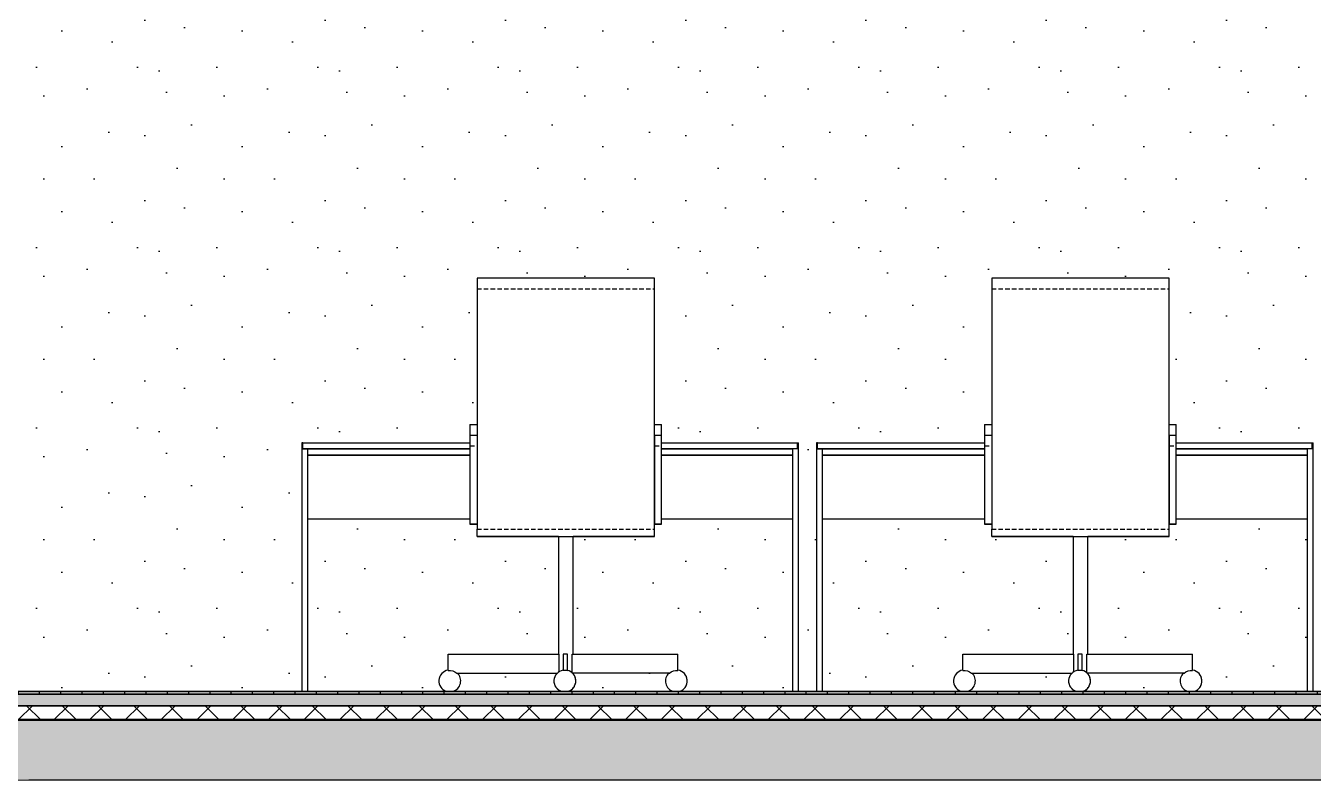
# Model space of a CAD drawing. Header units: millimetres. Extents: x -100 to 224448, y 0 to 22177.
# Drawn here: x 75337 to 78964, y 3600 to 5725 of the extents above; entities that cross this region are included whole.
import ezdxf

# ---------------------------------------------------------------- set-up
doc = ezdxf.new("R2010")
doc.units = ezdxf.units.MM
doc.linetypes.add('DASHED', pattern=[19.05, 12.7, -6.35])
doc.layers.get('0').update_dxf_attribs({"true_color": 0xdfdfdf})
for name, color, linetype in [('Background_0', 7, 'Continuous'), ('Background_Back bricks', 7, 'Continuous'), ('Boundary_Floor_ Ceramic Tiles', 7, 'Continuous'), ('Boundary_Insulation_ Extruded Polystyrene', 42, 'Continuous'), ('Boundary_Screed', 7, 'Continuous'), ('Elevation_Plaster_ Cement', 7, 'Continuous'), ('Fill_Concrete_ Reinforced', 85, 'Continuous'), ('Fill_Floor_ Ceramic Tiles', 251, 'Continuous'), ('Fill_Insulation_ Extruded Polystyrene', 42, 'Continuous'), ('Fill_Screed', 251, 'Continuous'), ('Viewport border', 7, 'Continuous')]:
    doc.layers.add(name, color=color, linetype=linetype)
for name, color, linetype, lineweight in [('Background_Concrete_ Reinforced', 7, 'Continuous', 9), ('Background_Floor_ Ceramic Tiles', 7, 'Continuous', 9), ('Background_Insulation_ Extruded Polystyrene', 7, 'Continuous', 9), ('Background_Screed', 7, 'Continuous', 9), ('Boundary_Concrete_ Reinforced', 99, 'Continuous', 50)]:
    doc.layers.add(name, color=color, linetype=linetype, lineweight=lineweight)
doc.layers.add('BIM_ROOM_LINES', color=7, linetype='Continuous', plot=False)

# ---------------------------------------------------------------- blocks, each defined once
blk = doc.blocks.new("AA'__section__..%5CMainBuilding.dwg", base_point=(4426.8, -9050, 0))
at = {"layer": 'Elevation_Plaster_ Cement'}
h = blk.add_hatch(dxfattribs=at)
h.set_pattern_fill('DOTS2', color=256, scale=20, style=0)
h.paths.add_polyline_path([(10745.9, -3060), (10745.9, -5200), (10895.9, -5200), (10895.9, -2505), (6212.9, -2505), (6212.9, -5200), (7031.3, -5200), (7031.3, -4500), (7034.3, -4500), (7505.4, -4500), (7505.4, -4486.9), (7505.4, -4478.1), (7505.4, -4448.1), (7525.4, -4448.1), (7525.4, -4065.9), (7525.4, -4044.7), (7525.4, -4035.9), (8025.4, -4035.9), (8025.4, -4044.7), (8025.4, -4047.6), (8025.4, -4065.9), (8025.4, -4075.9), (8025.4, -4448.1), (8045.4, -4448.1), (8045.4, -4459.8), (8045.4, -4478.1), (8045.4, -4486.9), (8045.4, -4488.1), (8045.4, -4500), (8428.3, -4500), (8431.3, -4500), (8431.3, -5200), (8481.3, -5200), (8481.3, -4500), (8484.3, -4500), (8955.4, -4500), (8955.4, -4486.9), (8955.4, -4478.1), (8955.4, -4448.1), (8975.4, -4448.1), (8975.4, -4065.9), (8975.4, -4044.7), (8975.4, -4035.9), (9475.4, -4035.9), (9475.4, -4044.7), (9475.4, -4047.6), (9475.4, -4065.9), (9475.4, -4075.9), (9475.4, -4448.1), (9495.4, -4448.1), (9495.4, -4459.8), (9495.4, -4478.1), (9495.4, -4486.9), (9495.4, -4488.1), (9495.4, -4500), (9878.3, -4500), (9881.3, -4500), (9881.3, -5200), (9945.9, -5200), (9945.9, -3060)])
h = blk.add_hatch(dxfattribs=at)
h.set_pattern_fill('DOTS2', color=256, scale=20, style=0)
h.paths.add_polyline_path([(7505.4, -4714), (7048.3, -4714), (7048.3, -5200), (7439.7, -5200, -0.131746), (7426.1, -5191.6, -0.606125), (7444, -5140), (7444, -5094.6), (7754.9, -5094.6), (7754.9, -4763.1), (7525.4, -4763.1), (7525.4, -4757.2), (7525.4, -4743.1), (7525.4, -4728.8), (7505.4, -4728.8)])
h = blk.add_hatch(dxfattribs=at)
h.set_pattern_fill('DOTS2', color=256, scale=20, style=0)
h.paths.add_polyline_path([(8414.3, -5200), (8414.3, -4714), (8045.4, -4714), (8045.4, -4728.8), (8025.4, -4728.8), (8025.4, -4743.1), (8025.4, -4757.2), (8025.4, -4763.1), (7795.9, -4763.1), (7795.9, -5094.6), (8091.5, -5094.6), (8091.5, -5140, -0.168006), (8109.3, -5149.3, -0.191534), (8117.7, -5170.5, -0.331662), (8095.7, -5200)])
h = blk.add_hatch(dxfattribs=at)
h.set_pattern_fill('DOTS2', color=256, scale=20, style=0)
h.paths.add_polyline_path([(8955.4, -4714), (8498.3, -4714), (8498.3, -5200), (8889.7, -5200, -0.131746), (8876.1, -5191.6, -0.606125), (8894, -5140), (8894, -5094.6), (9204.9, -5094.6), (9204.9, -4763.1), (8975.4, -4763.1), (8975.4, -4757.2), (8975.4, -4743.1), (8975.4, -4728.8), (8955.4, -4728.8)])
h = blk.add_hatch(dxfattribs=at)
h.set_pattern_fill('DOTS2', color=256, scale=20, style=0)
h.paths.add_polyline_path([(9864.3, -5200), (9864.3, -4714), (9495.4, -4714), (9495.4, -4728.8), (9475.4, -4728.8), (9475.4, -4743.1), (9475.4, -4757.2), (9475.4, -4763.1), (9245.9, -4763.1), (9245.9, -5094.6), (9541.5, -5094.6), (9541.5, -5140, -0.168006), (9559.3, -5149.3, -0.191534), (9567.7, -5170.5, -0.331662), (9545.7, -5200)])
h = blk.add_hatch(dxfattribs=at)
h.set_pattern_fill('DOTS2', color=256, scale=20, style=0)
h.paths.add_polyline_path([(7751.7, -5148.1), (7469.6, -5148.1, -0.206643), (7479.3, -5170.5, -0.331658), (7457.3, -5200), (7764, -5200, -0.131751), (7750.4, -5191.6, -0.414559)])
h = blk.add_hatch(dxfattribs=at)
h.set_pattern_fill('DOTS2', color=256, scale=20, style=0)
h.paths.add_polyline_path([(7795.9, -5148.1), (7795.6, -5148.1), (7793.9, -5148.1, -0.014544), (7795.2, -5149.3, -0.191525), (7803.6, -5170.5, -0.33166), (7781.6, -5200), (8078.1, -5200, -0.131739), (8064.5, -5191.6, -0.414567), (8065.8, -5148.1)])
h = blk.add_hatch(dxfattribs=at)
h.set_pattern_fill('DOTS2', color=256, scale=20, style=0)
h.paths.add_polyline_path([(9201.7, -5148.1), (8919.6, -5148.1, -0.206643), (8929.3, -5170.5, -0.331658), (8907.3, -5200), (9214, -5200, -0.131751), (9200.4, -5191.6, -0.414559)])
h = blk.add_hatch(dxfattribs=at)
h.set_pattern_fill('DOTS2', color=256, scale=20, style=0)
h.paths.add_polyline_path([(9245.9, -5148.1), (9245.6, -5148.1), (9243.9, -5148.1, -0.014544), (9245.2, -5149.3, -0.191525), (9253.6, -5170.5, -0.33166), (9231.6, -5200), (9528.1, -5200, -0.131739), (9514.5, -5191.6, -0.414567), (9515.8, -5148.1)])
at = {"layer": 'Fill_Concrete_ Reinforced', "extrusion": (-2.21311e-17, 2.35505e-15, -1)}
h = blk.add_hatch(dxfattribs=at)
h.set_pattern_fill('CONCRETE1', color=256, scale=20, angle=15, style=0)
h.set_pattern_definition([(15, (-5595.9, -5200), (287.368, 497.736), [50.8, -355.6]), (105, (-5595.9, -5200), (-497.736, 287.368), [50.8, -355.6]), (150, (-5546.83, -5186.85), (-392.5523, -105.184), [71.842, -502.894]), (15, (-5606, -4966.04), (287.368, 497.736), [50.8, -355.6]), (60, (-5574.9, -4984), (-105.184, 392.5523), [35.921, -538.815]), (150, (-5574.9, -4984), (-392.5523, -105.184), [35.921, -538.815]), (15, (-5485.1, -4828.46), (287.368, 497.736), [71.842, -334.558]), (60, (-5485.1, -4828.46), (-105.184, 392.5523), [50.8, -523.9364]), (150, (-5415.7, -4809.87), (-392.5523, -105.184), [50.8, -523.9364]), (105, (-5352.3, -5029.55), (-497.736, 287.368), [50.8, -355.6]), (60, (-5352.32, -5029.55), (-105.184, 392.5523), [35.921, -538.815]), (150, (-5334.36, -4998.44), (-392.5523, -105.184), [35.921, -538.815]), (15, (-5573.13, -5088.7), (287.368, 497.736), [25.4, -340.36]), (15, (-5305, -4911.7), (287.368, 497.736), [25.4, -340.36]), (105, (-5440.83, -4895.5), (-497.736, 287.368), [25.4, -340.36]), (150, (-5332.6, -5103.15), (-392.5523, -105.184), [35.921, -538.815]), (150, (-5576.65, -4879.3), (-392.5523, -105.184), [35.921, -538.815]), (60, (-5446.4, -5021.9), (-105.184, 392.5523), [35.921, -538.815]), (105, (-5474.1, -5114.77), (-497.736, 287.368), [6.35, -400.05]), (105, (-5500.1, -4944.24), (-497.736, 287.368), [6.35, -400.05]), (105, (-5334.15, -4827.46), (-497.736, 287.368), [6.35, -400.05]), (105, (-5272.14, -5034.36), (-497.736, 287.368), [6.35, -400.05])])
h.paths.add_polyline_path([(-26105.9, -5450), (-5685.9, -5450), (-5685.9, -5280), (-5927.9, -5280), (-25863.9, -5280), (-26105.9, -5280)])
at = {"layer": 'Fill_Floor_ Ceramic Tiles', "extrusion": (-1.33099e-17, -3.81784e-14, -1)}
h = blk.add_hatch(dxfattribs=at)
h.set_pattern_fill('_USER', color=256, scale=60, angle=90, style=0, pattern_type=0)
h.set_pattern_definition([(90, (-5595.9, -5200), (-60, -2e-13), [])])
h.paths.add_polyline_path([(-5927.9, -5208), (-5927.9, -5200), (-25863.9, -5200), (-25863.9, -5208)])
at = {"layer": 'Fill_Insulation_ Extruded Polystyrene', "extrusion": (-1.09268e-17, -4.23101e-29, -1)}
h = blk.add_hatch(dxfattribs=at)
h.set_pattern_fill('INSULATION', color=256, scale=20, style=0)
h.set_pattern_definition([(45, (-5595.9, -5200), (-50.28943, 50.28943), []), (135, (-5595.9, -5200), (-50.28943, -50.28943), [])])
h.paths.add_polyline_path([(-5927.9, -5280), (-5927.9, -5240), (-25863.9, -5240), (-25863.9, -5280)])
at = {"layer": 'Fill_Screed', "extrusion": (-9.22449e-18, 1.06051e-15, -1)}
h = blk.add_hatch(dxfattribs=at)
h.set_pattern_fill('SCREED', color=256, scale=20, angle=15, style=0)
h.set_pattern_definition([(15, (-5595.9, -5200), (915.6406, 508.3053), [-127, 0, -381, 0]), (15, (-5599.19, -5187.73), (915.6406, 508.3053), [-50.8, 0, -177.8, 0, -91.44, 0, -381, 0]), (15, (-5602.47, -5175.47), (915.6406, 508.3053), [-25.4, 0, -127, 0, -127, 0, -279.4, 0, -91.44, 0]), (15, (-5605.76, -5163.2), (915.6406, 508.3053), [-91.44, 0, -406.4, 0]), (15, (-5609.05, -5150.93), (915.6406, 508.3053), [-304.8, 0, -304.8, 0]), (15, (-5612.34, -5138.66), (915.6406, 508.3053), [-431.8, 0]), (15, (-5615.62, -5126.4), (915.6406, 508.3053), [-127, 0, -558.8, 0]), (15, (-5618.9, -5114.13), (915.6406, 508.3053), [-177.8, 0, -101.6, 0]), (15, (-5622.2, -5101.86), (915.6406, 508.3053), [-254, 0]), (15, (-5628.77, -5077.33), (915.6406, 508.3053), [-35.56, 0, -381, 0, -228.6, 0]), (15, (-5632.06, -5065.06), (915.6406, 508.3053), [-50.8, 0, -5.08, 0, -127, 0]), (15, (-5635.34, -5052.8), (915.6406, 508.3053), [-25.4, 0, -330.2, 0, -381, 0]), (15, (-5638.63, -5040.53), (915.6406, 508.3053), [-254, 0]), (15, (-5641.92, -5028.26), (915.6406, 508.3053), [-127, 0, -533.4, 0]), (15, (-5648.5, -5003.72), (915.6406, 508.3053), [-609.6, 0]), (15, (-5651.78, -4991.46), (915.6406, 508.3053), [-127, 0, -10.16, 0, -177.8, 0]), (15, (-5655.07, -4979.2), (915.6406, 508.3053), [-35.56, 0, -254, 0, -101.6, 0, -177.8, 0, -203.2, 0]), (15, (-5658.35, -4966.92), (915.6406, 508.3053), [-76.2, 0, -101.6, 0, -254, 0, -10.16, 0, -127, 0]), (15, (-5661.64, -4954.65), (915.6406, 508.3053), [-254, 0])])
h.paths.add_polyline_path([(-25863.9, -5208), (-25863.9, -5240), (-5927.9, -5240), (-5927.9, -5208)])
at = {"linetype": 'DASHED', "extrusion": (0, 1, 1.06547e-32)}
for p, q in [((7525.4, -4065.9), (8025.4, -4065.9)), ((8025.4, -4075.9), (8025.4, -4075.9)), ((8975.4, -4065.9), (9475.4, -4065.9)), ((9475.4, -4075.9), (9475.4, -4075.9)), ((7505.4, -4508.1), (7525.4, -4508.1)), ((8025.4, -4508.1), (8045.4, -4508.1)), ((8955.4, -4508.1), (8975.4, -4508.1)), ((9475.4, -4508.1), (9495.4, -4508.1)), ((7525.4, -4743.1), (8025.4, -4743.1)), ((8975.4, -4743.1), (9475.4, -4743.1))]:
    blk.add_line(p, q, dxfattribs=at)
blk.add_line((5427.9, -5200), (41613.9, -5200))
blk.add_line((5427.9, -5200), (41613.9, -5200))
blk.add_line((5427.9, -5200), (41613.9, -5200))
at = {"layer": 'Background_0', "extrusion": (0, 1, 1.06547e-32)}
for p, q in [((7525.4, -4035.9), (7525.4, -4044.7)), ((8025.4, -4035.9), (7525.4, -4035.9)), ((7525.4, -4044.7), (7525.4, -4065.9)), ((8025.4, -4044.7), (8025.4, -4035.9)), ((8025.4, -4047.6), (8025.4, -4035.9)), ((8025.4, -4065.9), (8025.4, -4044.7)), ((8025.4, -4075.9), (8025.4, -4047.6)), ((8975.4, -4035.9), (8975.4, -4044.7)), ((9475.4, -4035.9), (8975.4, -4035.9)), ((8975.4, -4044.7), (8975.4, -4065.9)), ((9475.4, -4044.7), (9475.4, -4035.9)), ((9475.4, -4047.6), (9475.4, -4035.9)), ((9475.4, -4065.9), (9475.4, -4044.7)), ((9475.4, -4075.9), (9475.4, -4047.6)), ((7525.4, -4065.9), (7525.4, -4743.1)), ((8025.4, -4743.1), (8025.4, -4065.9)), ((8025.4, -4448.1), (8025.4, -4075.9)), ((8975.4, -4065.9), (8975.4, -4743.1)), ((9475.4, -4743.1), (9475.4, -4065.9)), ((9475.4, -4448.1), (9475.4, -4075.9)), ((7505.4, -4448.1), (7525.4, -4448.1)), ((7505.4, -4448.1), (7505.4, -4478.1)), ((8025.4, -4478.1), (8025.4, -4448.1)), ((8025.4, -4448.1), (8045.4, -4448.1)), ((8045.4, -4459.8), (8045.4, -4448.1)), ((8045.4, -4478.1), (8045.4, -4448.1)), ((8045.4, -4448.1), (8045.4, -4448.1)), ((8045.4, -4488.1), (8045.4, -4459.8)), ((8955.4, -4448.1), (8975.4, -4448.1)), ((8955.4, -4448.1), (8955.4, -4478.1)), ((9475.4, -4478.1), (9475.4, -4448.1)), ((9475.4, -4448.1), (9495.4, -4448.1)), ((9495.4, -4459.8), (9495.4, -4448.1)), ((9495.4, -4478.1), (9495.4, -4448.1)), ((9495.4, -4448.1), (9495.4, -4448.1)), ((9495.4, -4488.1), (9495.4, -4459.8)), ((7505.4, -4478.1), (7505.4, -4486.9)), ((7505.4, -4478.1), (7525.4, -4478.1)), ((7505.4, -4486.9), (7505.4, -4508.1)), ((8025.4, -4478.1), (8025.4, -4486.9)), ((8025.4, -4478.1), (8045.4, -4478.1)), ((8025.4, -4486.9), (8025.4, -4508.1)), ((8045.4, -4486.9), (8045.4, -4478.1)), ((8045.4, -4508.1), (8045.4, -4486.9)), ((8045.4, -4500), (8045.4, -4488.1)), ((8955.4, -4478.1), (8955.4, -4486.9)), ((8955.4, -4478.1), (8975.4, -4478.1)), ((8955.4, -4486.9), (8955.4, -4508.1)), ((9475.4, -4478.1), (9475.4, -4486.9)), ((9475.4, -4478.1), (9495.4, -4478.1)), ((9475.4, -4486.9), (9475.4, -4508.1)), ((9495.4, -4486.9), (9495.4, -4478.1)), ((9495.4, -4508.1), (9495.4, -4486.9)), ((9495.4, -4500), (9495.4, -4488.1)), ((7034.3, -4500), (7031.3, -4500)), ((7031.3, -4500), (7031.3, -5200)), ((7034.3, -4500), (7505.4, -4500)), ((7034.3, -4517), (7034.3, -4500)), ((7505.4, -4517), (7034.3, -4517)), ((7034.3, -4517), (7048.3, -4517)), ((7048.3, -4517), (7505.4, -4517)), ((7048.3, -5200), (7048.3, -4517)), ((7048.3, -4534), (7048.3, -4517)), ((7048.3, -4534), (7505.4, -4534)), ((7505.4, -4534), (7048.3, -4534)), ((7048.3, -4714), (7048.3, -4534)), ((7505.4, -4508.1), (7505.4, -4728.8)), ((8025.4, -4508.1), (8025.4, -4728.8)), ((8045.4, -4500), (8428.3, -4500)), ((8045.4, -4728.8), (8045.4, -4508.1)), ((8428.3, -4517), (8045.4, -4517)), ((8045.4, -4517), (8414.3, -4517)), ((8045.4, -4534), (8414.3, -4534)), ((8414.3, -4534), (8045.4, -4534)), ((8414.3, -4517), (8414.3, -5200)), ((8428.3, -4517), (8414.3, -4517)), ((8428.3, -4500), (8431.3, -4500)), ((8428.3, -4517), (8428.3, -4500)), ((8428.3, -4500), (8428.3, -4517)), ((8431.3, -5200), (8431.3, -4500)), ((8431.3, -5200), (8431.3, -4500)), ((8484.3, -4500), (8481.3, -4500)), ((8481.3, -4500), (8481.3, -5200)), ((8484.3, -4500), (8955.4, -4500)), ((8484.3, -4517), (8484.3, -4500)), ((8955.4, -4517), (8484.3, -4517)), ((8484.3, -4517), (8498.3, -4517)), ((8498.3, -4517), (8955.4, -4517)), ((8498.3, -5200), (8498.3, -4517)), ((8498.3, -4534), (8498.3, -4517)), ((8498.3, -4534), (8955.4, -4534)), ((8955.4, -4534), (8498.3, -4534)), ((8498.3, -4714), (8498.3, -4534)), ((8955.4, -4508.1), (8955.4, -4728.8)), ((9475.4, -4508.1), (9475.4, -4728.8)), ((9495.4, -4500), (9878.3, -4500)), ((9495.4, -4728.8), (9495.4, -4508.1)), ((9878.3, -4517), (9495.4, -4517)), ((9495.4, -4517), (9864.3, -4517)), ((9495.4, -4534), (9864.3, -4534)), ((9864.3, -4534), (9495.4, -4534)), ((9878.3, -4517), (9864.3, -4517)), ((9864.3, -4517), (9864.3, -5200)), ((9878.3, -4500), (9878.3, -4517)), ((9878.3, -4517), (9878.3, -4500)), ((9878.3, -4500), (9881.3, -4500)), ((9881.3, -5200), (9881.3, -4500)), ((9881.3, -5200), (9881.3, -4500)), ((7048.3, -4714), (7505.4, -4714)), ((7048.3, -4714), (7505.4, -4714)), ((7048.3, -5200), (7048.3, -4714)), ((8045.4, -4714), (8414.3, -4714)), ((8045.4, -4714), (8414.3, -4714)), ((8045.4, -4728.8), (8045.4, -4714)), ((8498.3, -4714), (8955.4, -4714)), ((8498.3, -4714), (8955.4, -4714)), ((8498.3, -5200), (8498.3, -4714)), ((9495.4, -4714), (9864.3, -4714)), ((9495.4, -4714), (9864.3, -4714)), ((9495.4, -4728.8), (9495.4, -4714)), ((7525.4, -4728.8), (7505.4, -4728.8)), ((7505.4, -4728.8), (7525.4, -4728.8)), ((7525.4, -4757.2), (7525.4, -4743.1)), ((8025.4, -4763.1), (8025.4, -4728.8)), ((8025.4, -4728.8), (8045.4, -4728.8)), ((8045.4, -4728.8), (8025.4, -4728.8)), ((8025.4, -4757.2), (8025.4, -4743.1)), ((8955.4, -4728.8), (8975.4, -4728.8)), ((8975.4, -4728.8), (8955.4, -4728.8)), ((8975.4, -4757.2), (8975.4, -4743.1)), ((9475.4, -4728.8), (9495.4, -4728.8)), ((9495.4, -4728.8), (9475.4, -4728.8)), ((9475.4, -4763.1), (9475.4, -4728.8)), ((9475.4, -4757.2), (9475.4, -4743.1)), ((7525.4, -4763.1), (7525.4, -4757.2)), ((7754.9, -4763.1), (7525.4, -4763.1)), ((7525.4, -4763.1), (8025.4, -4763.1)), ((7754.9, -4763.1), (7754.9, -5094.6)), ((7754.9, -4763.1), (7795.9, -4763.1)), ((7795.9, -5094.6), (7795.9, -4763.1)), ((8025.4, -4763.1), (7795.9, -4763.1)), ((7795.9, -5094.6), (7795.9, -4763.1)), ((8025.4, -4763.1), (8025.4, -4757.2)), ((8975.4, -4763.1), (8975.4, -4757.2)), ((9204.9, -4763.1), (8975.4, -4763.1)), ((8975.4, -4763.1), (9475.4, -4763.1)), ((9204.9, -4763.1), (9204.9, -5094.6)), ((9204.9, -4763.1), (9245.9, -4763.1)), ((9245.9, -5094.6), (9245.9, -4763.1)), ((9475.4, -4763.1), (9245.9, -4763.1)), ((9245.9, -5094.6), (9245.9, -4763.1)), ((9475.4, -4763.1), (9475.4, -4757.2)), ((7444, -5141), (7444, -5094.6)), ((7444, -5094.6), (7757, -5094.6)), ((7757, -5144.1), (7757, -5094.6)), ((7767.7, -5094.6), (7767.7, -5140.4)), ((7780.4, -5094.6), (7767.7, -5094.6)), ((7780.4, -5141), (7780.4, -5094.6)), ((7793.8, -5148), (7793.8, -5094.6)), ((7793.8, -5094.6), (8091.5, -5094.6)), ((8091.5, -5140), (8091.5, -5094.6)), ((8091.5, -5094.6), (8091.5, -5094.6)), ((8091.5, -5141), (8091.5, -5094.6)), ((8894, -5094.6), (9207, -5094.6)), ((8894, -5141), (8894, -5094.6)), ((9207, -5144.1), (9207, -5094.6)), ((9217.7, -5094.6), (9217.7, -5140.4)), ((9230.4, -5094.6), (9217.7, -5094.6)), ((9230.4, -5141), (9230.4, -5094.6)), ((9243.8, -5148), (9243.8, -5094.6)), ((9243.8, -5094.6), (9541.5, -5094.6)), ((9541.5, -5140), (9541.5, -5094.6)), ((9541.5, -5141), (9541.5, -5094.6)), ((9541.5, -5094.6), (9541.5, -5094.6)), ((7468.2, -5148.1), (7469.6, -5148.1)), ((7468.2, -5148.1), (7751.7, -5148.1)), ((7469.6, -5148.1), (7751.7, -5148.1)), ((7780.4, -5141), (7780.4, -5140.6)), ((7793.9, -5148.1), (7795.9, -5148.1)), ((8067.2, -5148.1), (7793.9, -5148.1)), ((7793.9, -5148.1), (7795.9, -5148.1)), ((7793.9, -5148.1), (7795.9, -5148.1)), ((8065.8, -5148.1), (7795.6, -5148.1)), ((8065.8, -5148.1), (8067.2, -5148.1)), ((8091.5, -5141), (8091.5, -5140)), ((8918.2, -5148.1), (8919.6, -5148.1)), ((8918.2, -5148.1), (9201.7, -5148.1)), ((8919.6, -5148.1), (9201.7, -5148.1)), ((9230.4, -5141), (9230.4, -5140.6)), ((9243.9, -5148.1), (9245.9, -5148.1)), ((9517.2, -5148.1), (9243.9, -5148.1)), ((9243.9, -5148.1), (9245.9, -5148.1)), ((9243.9, -5148.1), (9245.9, -5148.1)), ((9515.8, -5148.1), (9245.6, -5148.1)), ((9515.8, -5148.1), (9517.2, -5148.1)), ((9541.5, -5141), (9541.5, -5140))]:
    blk.add_line(p, q, dxfattribs=at)
at = {"layer": 'Background_0'}
for centre, start, end in [((7448.5, -5170.5), 98.4813, 253.3906), ((7448.5, -5170.5), 286.6059, 46.7017), ((7448.5, -5170.5), 286.6059, 46.7017), ((7772.8, -5170.5), 99.4823, 253.3919), ((7772.8, -5170.5), 286.6054, 75.7296), ((7772.8, -5170.5), 286.6054, 43.3691), ((7772.8, -5170.5), 286.6054, 43.3716), ((7772.8, -5170.5), 286.6054, 43.371), ((8086.9, -5170.5), 133.2973, 253.3916), ((8086.9, -5170.5), 286.6052, 81.5192), ((8086.9, -5170.5), 286.6052, 43.3712), ((8898.5, -5170.5), 98.4813, 253.3906), ((8898.5, -5170.5), 286.6059, 46.7017), ((8898.5, -5170.5), 286.6059, 46.7017), ((9222.8, -5170.5), 99.4823, 253.3919), ((9222.8, -5170.5), 286.6054, 75.7296), ((9222.8, -5170.5), 286.6054, 43.3691), ((9222.8, -5170.5), 286.6054, 43.3716), ((9222.8, -5170.5), 286.6054, 43.371), ((9536.9, -5170.5), 133.2973, 253.3916), ((9536.9, -5170.5), 286.6052, 81.5192), ((9536.9, -5170.5), 286.6052, 43.3712), ((7448.5, -5170.5), 223.3657, 253.3866), ((7772.8, -5170.5), 223.3679, 253.3901), ((7772.8, -5170.5), 223.3653, 253.3861), ((7772.8, -5170.5), 223.3653, 253.3861), ((8086.9, -5170.5), 223.3664, 253.3859), ((8898.5, -5170.5), 223.3657, 253.3866), ((9222.8, -5170.5), 223.3679, 253.3901), ((9222.8, -5170.5), 223.3653, 253.3861), ((9222.8, -5170.5), 223.3653, 253.3861), ((9536.9, -5170.5), 223.3664, 253.3859)]:
    blk.add_arc(centre, 30.8, start, end, dxfattribs=at)
at = {"layer": 'Background_0', "extrusion": (8.38616e-15, -1.83697e-16, -1)}
for centre, start, end in [((-7448.5, -5170.5), 81.2469, 131.3255), ((-8086.9, -5170.5), 48.6745, 98.7531), ((-8898.5, -5170.5), 81.2469, 131.3255), ((-9536.9, -5170.5), 48.6745, 98.7531)]:
    blk.add_arc(centre, 29.9, start, end, dxfattribs=at)
at = {"layer": 'Background_0', "extrusion": (8.44739e-15, -1.83697e-16, -1)}
for centre in [(-7772.8, -5170.5), (-9222.8, -5170.5)]:
    blk.add_arc(centre, 30.5, 80.4121, 104.4312, dxfattribs=at)
at = {"layer": 'Background_Back bricks', "extrusion": (0, 1, 1.06547e-32)}
blk.add_line((10845.9, -5450), (6262.9, -5450), dxfattribs=at)
at = {"layer": 'Background_Concrete_ Reinforced', "extrusion": (0, 1, 1.06547e-32)}
for p, q in [((25863.9, -5280), (5927.9, -5280)), ((5685.9, -5450), (26105.9, -5450))]:
    blk.add_line(p, q, dxfattribs=at)
at = {"layer": 'Background_Floor_ Ceramic Tiles', "extrusion": (0, 1, 1.06547e-32)}
for p, q in [((25863.9, -5200), (5927.9, -5200)), ((5927.9, -5208), (25863.9, -5208))]:
    blk.add_line(p, q, dxfattribs=at)
at = {"layer": 'Background_Insulation_ Extruded Polystyrene', "extrusion": (0, 1, 1.06547e-32)}
for p, q in [((25863.9, -5240), (5927.9, -5240)), ((5927.9, -5280), (25863.9, -5280))]:
    blk.add_line(p, q, dxfattribs=at)
at = {"layer": 'Background_Screed', "extrusion": (0, 1, 1.06547e-32)}
for p, q in [((25863.9, -5208), (5927.9, -5208)), ((5927.9, -5240), (25863.9, -5240))]:
    blk.add_line(p, q, dxfattribs=at)
at = {"layer": 'BIM_ROOM_LINES', "extrusion": (0, 1, 1.06547e-32)}
blk.add_line((25863.9, -5200), (5927.9, -5200), dxfattribs=at)
at = {"layer": 'Boundary_Concrete_ Reinforced', "extrusion": (0, 1, 1.06547e-32)}
blk.add_line((5927.9, -5280), (25863.9, -5280), dxfattribs=at)
at = {"layer": 'Boundary_Floor_ Ceramic Tiles', "extrusion": (0, 1, 1.06547e-32)}
for p, q in [((5927.9, -5200), (25863.9, -5200)), ((25863.9, -5208), (5927.9, -5208))]:
    blk.add_line(p, q, dxfattribs=at)
at = {"layer": 'Boundary_Insulation_ Extruded Polystyrene', "extrusion": (0, 1, 1.06547e-32)}
for p, q in [((5927.9, -5240), (25863.9, -5240)), ((25863.9, -5280), (5927.9, -5280))]:
    blk.add_line(p, q, dxfattribs=at)
at = {"layer": 'Boundary_Screed', "extrusion": (0, 1, 1.06547e-32)}
for p, q in [((5927.9, -5208), (25863.9, -5208)), ((25863.9, -5240), (5927.9, -5240))]:
    blk.add_line(p, q, dxfattribs=at)

msp = doc.modelspace()

# ---------------------------------------------------------------- block references
at = {"layer": 'Viewport border'}
msp.add_blockref("AA'__section__..%5CMainBuilding.dwg", (73509.6, 0), dxfattribs=at)

doc.saveas('drawing.dxf')
